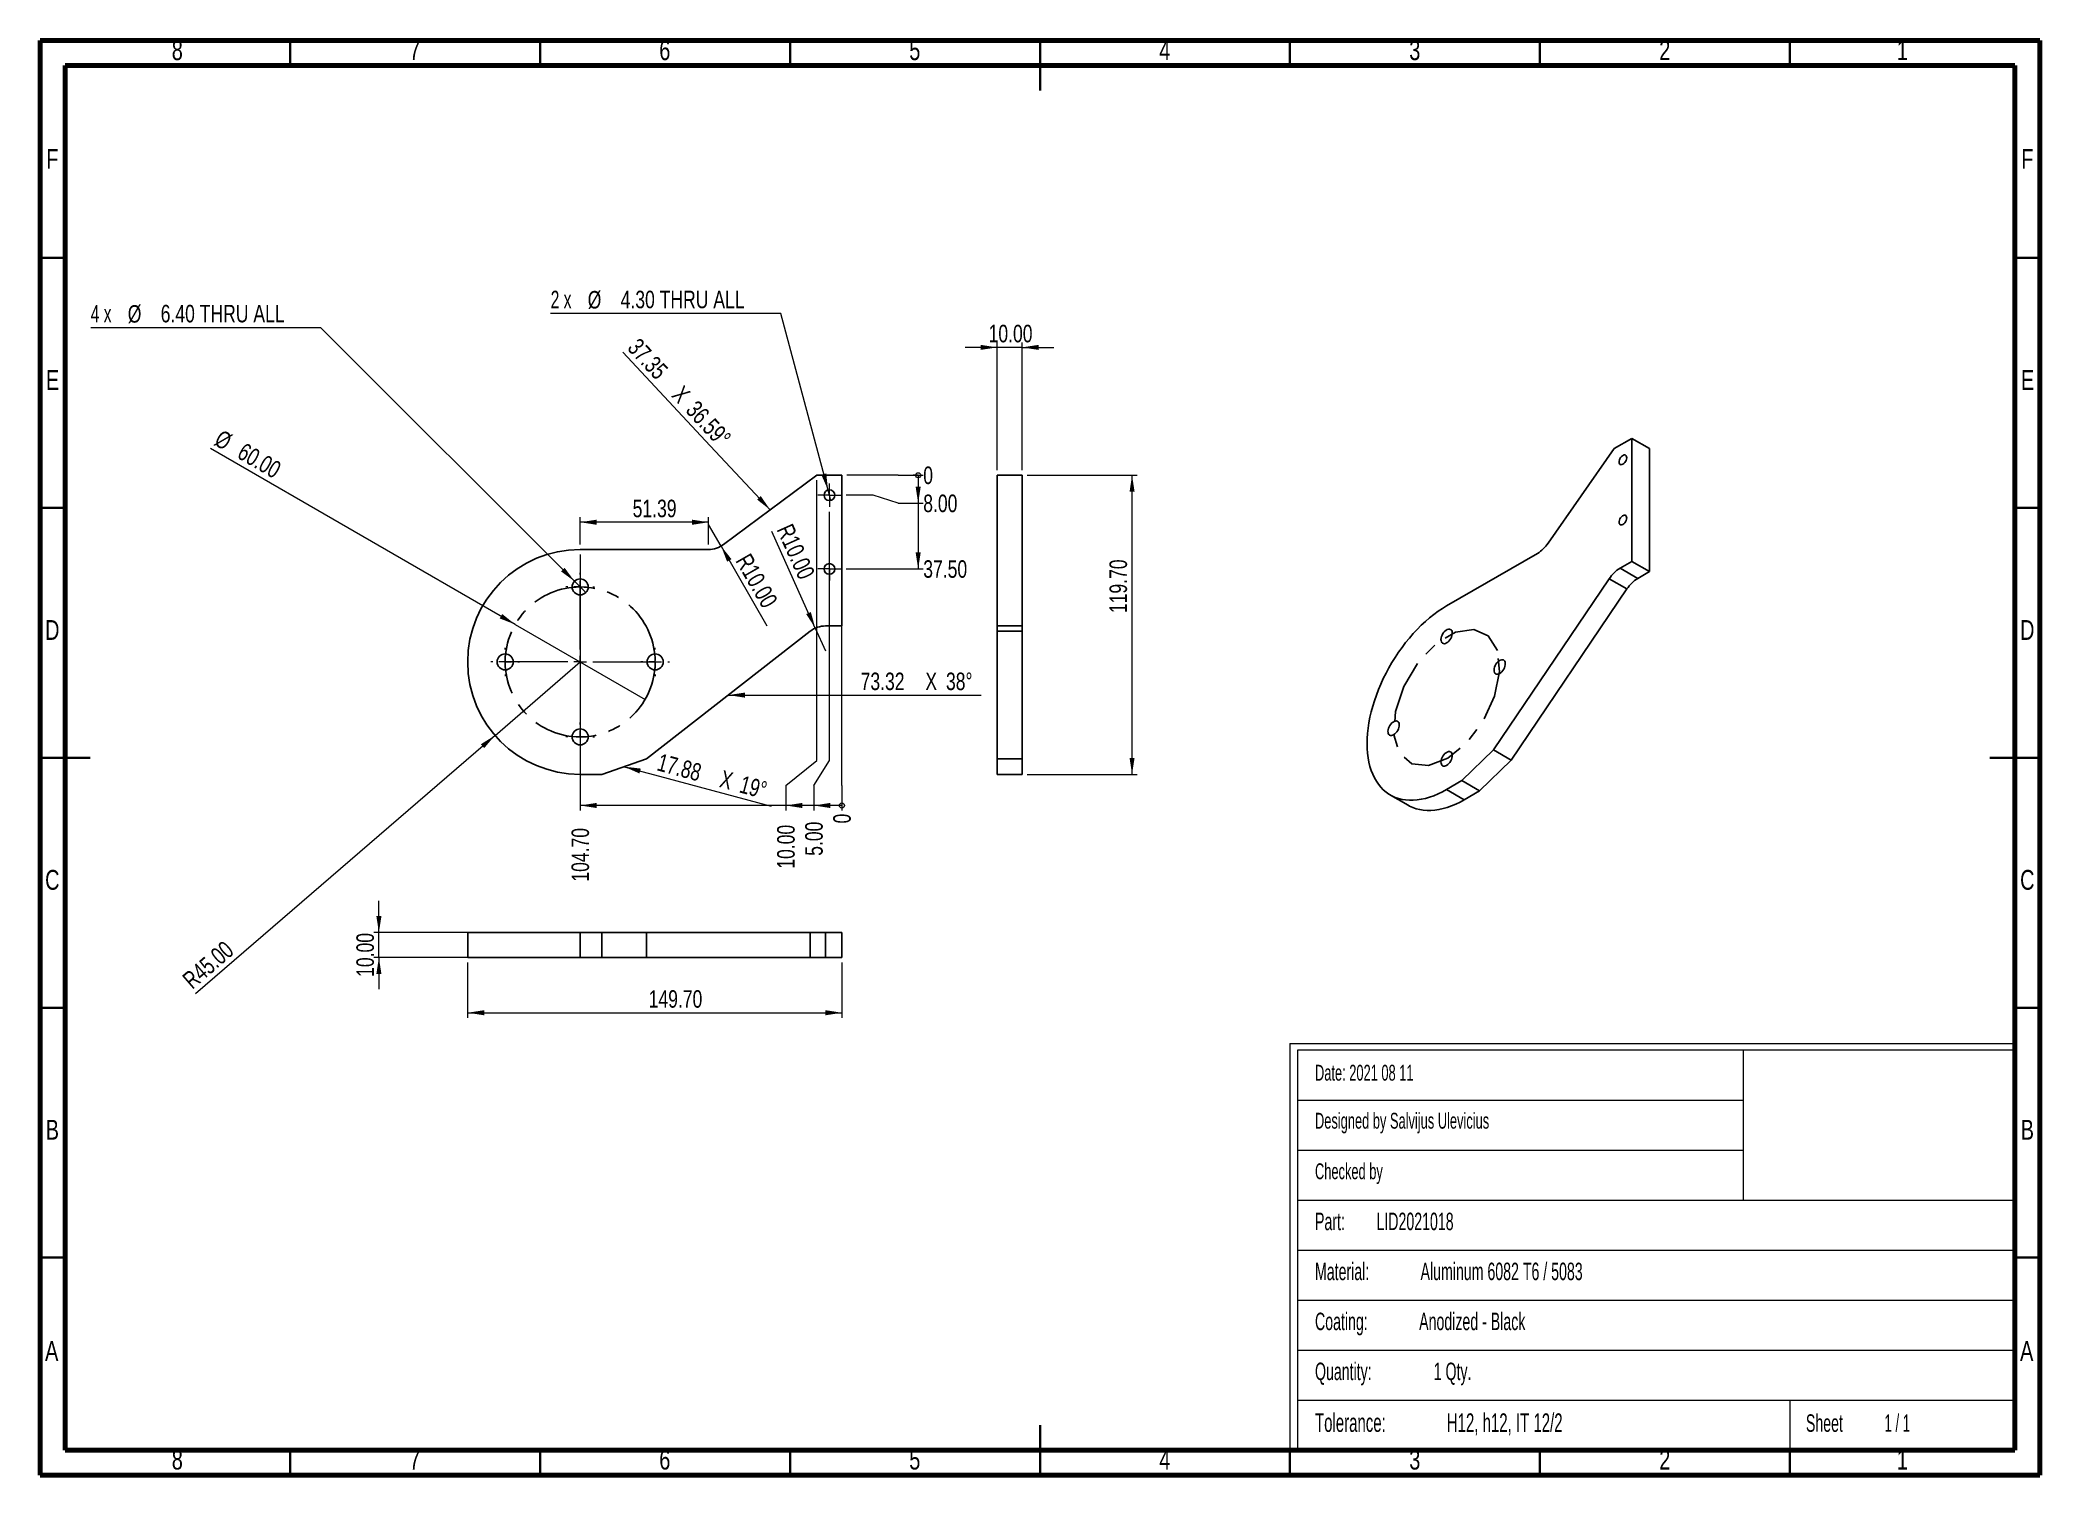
# Model space of a CAD drawing. Header units: millimetres. Extents: x 15 to 415, y 5 to 292.
import ezdxf

# ---------------------------------------------------------------- set-up
doc = ezdxf.new("R2010")
doc.units = ezdxf.units.MM
doc.linetypes.add('CENTERX2', pattern=[20.32, 12.7, -2.54, 2.54, -2.54])
doc.styles.add('SLDTEXTSTYLE0', font='TXT', dxfattribs={"width": 0.605})
doc.styles.add('SLDTEXTSTYLE1', font='TXT', dxfattribs={"width": 0.563})
doc.styles.add('SLDTEXTSTYLE2', font='TXT', dxfattribs={"width": 0.75})
doc.styles.add('SLDTEXTSTYLE3', font='TXT', dxfattribs={"width": 0.666667})
doc.dimstyles.new('SLDDIMSTYLE0', dxfattribs={"dimtxt": 3.5, "dimasz": 0.338667, "dimexe": 0, "dimexo": 0.0625, "dimgap": 0.875, "dimtad": 0, "dimtih": 1, "dimtoh": 1, "dimdec": 0, "dimlfac": 2, "dimrnd": 1e-09, "dimdsep": 46, "dimtxsty": 'SLDTEXTSTYLE2', "dimblk1": 'ORIGIN', "dimblk2": 'ORIGIN', "dimsah": 1, "dimcen": 0.09, "dimadec": 0, "dimazin": 2, "dimtfac": 1, "dimtdec": 0, "dimtofl": 0, "dimtmove": 0, "dimatfit": 3, "dimldrblk": 'ORIGIN', "dimfxl": 0, "dimfrac": 2, "dimtolj": 1, "dimtzin": 12, "dimarcsym": 0})
doc.dimstyles.new('SLDDIMSTYLE1', dxfattribs={"dimtxt": 3.5, "dimasz": 3.302, "dimexe": 0, "dimexo": 0.0625, "dimgap": 0.875, "dimtad": 0, "dimtih": 1, "dimtoh": 1, "dimlfac": 2, "dimrnd": 1e-09, "dimzin": 4, "dimdsep": 46, "dimtxsty": 'SLDTEXTSTYLE2', "dimsah": 1, "dimcen": 0.09, "dimadec": 0, "dimazin": 1, "dimtfac": 1, "dimtofl": 0, "dimtmove": 0, "dimatfit": 3, "dimfxl": 0, "dimfrac": 2, "dimtolj": 1, "dimtzin": 12, "dimarcsym": 0})
doc.dimstyles.new('SLDDIMSTYLE2', dxfattribs={"dimtxt": 3.5, "dimasz": 3.302, "dimexe": 0, "dimexo": 0.0625, "dimgap": 0.875, "dimtad": 0, "dimtih": 1, "dimtoh": 1, "dimlfac": 2, "dimrnd": 1e-09, "dimzin": 4, "dimdsep": 46, "dimtxsty": 'SLDTEXTSTYLE2', "dimblk1": 'NONE', "dimsah": 1, "dimcen": 0, "dimadec": 0, "dimazin": 1, "dimtfac": 1, "dimtmove": 0, "dimatfit": 3, "dimldrblk": 'NONE', "dimfxl": 0, "dimfrac": 2, "dimtolj": 1, "dimtzin": 12, "dimarcsym": 0})
doc.dimstyles.new('SLDDIMSTYLE3', dxfattribs={"dimtxt": 3.5, "dimasz": 3.302, "dimexe": 0, "dimexo": 0.0625, "dimgap": 0.875, "dimtad": 1, "dimlfac": 2, "dimrnd": 1e-09, "dimzin": 4, "dimdsep": 46, "dimtxsty": 'SLDTEXTSTYLE2', "dimblk1": 'NONE', "dimsah": 1, "dimcen": 0, "dimadec": 0, "dimazin": 1, "dimtfac": 1, "dimtmove": 0, "dimatfit": 3, "dimldrblk": 'NONE', "dimfxl": 0, "dimfrac": 2, "dimtolj": 1, "dimtzin": 12, "dimarcsym": 0})
doc.dimstyles.new('SLDDIMSTYLE4', dxfattribs={"dimtxt": 3.5, "dimasz": 3.302, "dimexe": 0, "dimexo": 0.0625, "dimgap": 0.875, "dimtad": 1, "dimlfac": 2, "dimrnd": 1e-09, "dimzin": 4, "dimdsep": 46, "dimtxsty": 'SLDTEXTSTYLE2', "dimsah": 1, "dimcen": 0, "dimadec": 0, "dimazin": 1, "dimtfac": 1, "dimtofl": 0, "dimtmove": 0, "dimatfit": 3, "dimfxl": 0, "dimfrac": 2, "dimtolj": 1, "dimtzin": 12, "dimarcsym": 0})
doc.dimstyles.new('SLDDIMSTYLE5', dxfattribs={"dimtxt": 3.5, "dimasz": 3.302, "dimexe": 0, "dimexo": 0.0625, "dimgap": 0.875, "dimtad": 1, "dimlfac": 2, "dimrnd": 1e-09, "dimzin": 12, "dimdsep": 46, "dimtxsty": 'SLDTEXTSTYLE2', "dimsah": 1, "dimcen": 0.09, "dimadec": 0, "dimazin": 3, "dimtfac": 1, "dimtmove": 0, "dimatfit": 0, "dimfxl": 0, "dimfrac": 2, "dimtolj": 1, "dimtzin": 12, "dimarcsym": 0})
doc.dimstyles.new('SLDDIMSTYLE6', dxfattribs={"dimtxt": 3.5, "dimasz": 3.302, "dimexe": 0, "dimexo": 0.0625, "dimgap": 0.875, "dimtad": 1, "dimlfac": 2, "dimrnd": 1e-09, "dimzin": 4, "dimdsep": 46, "dimtxsty": 'SLDTEXTSTYLE2', "dimsah": 1, "dimcen": 0.09, "dimadec": 0, "dimazin": 1, "dimtfac": 1, "dimtmove": 0, "dimatfit": 0, "dimfxl": 0, "dimfrac": 2, "dimtolj": 1, "dimtzin": 12, "dimarcsym": 0})
doc.dimstyles.new('SLDDIMSTYLE7', dxfattribs={"dimtxt": 3.5, "dimasz": 3.302, "dimexe": 0, "dimexo": 0.0625, "dimgap": 0.875, "dimtad": 1, "dimlfac": 2, "dimrnd": 1e-09, "dimzin": 4, "dimdsep": 46, "dimtxsty": 'SLDTEXTSTYLE2', "dimsah": 1, "dimcen": 0.09, "dimadec": 0, "dimazin": 1, "dimtfac": 1, "dimtofl": 0, "dimtmove": 0, "dimatfit": 3, "dimfxl": 0, "dimfrac": 2, "dimtolj": 1, "dimtzin": 12, "dimarcsym": 0})

# ---------------------------------------------------------------- blocks, each defined once
blk = doc.blocks.new('SW_NOTE_0')
at = {"color": 0, "linetype": 'Continuous', "lineweight": 0, "attachment_point": 1, "style": 'SLDTEXTSTYLE0'}
for s, insert, char_height in [('Tolerance:', (0, 4.77), 3.704), ('H12, h12, IT 12/2', (26.36, 4.77), 3.7042)]:
    blk.add_mtext(s, dxfattribs=dict(at, insert=insert, char_height=char_height))
blk = doc.blocks.new('SW_NOTE_0_1')
at = {"color": 0, "linetype": 'Continuous', "lineweight": 0, "char_height": 3.5, "attachment_point": 1}
for s, insert, style in [('Sheet', (0, 4.51), 'SLDTEXTSTYLE0'), ('1 / 1', (15.72, 4.51), 'SLDTEXTSTYLE1')]:
    blk.add_mtext(s, dxfattribs=dict(at, insert=insert, style=style))
blk = doc.blocks.new('SW_NOTE_0_2')
at = {"color": 0, "linetype": 'Continuous', "lineweight": 0, "char_height": 3.5, "attachment_point": 1, "style": 'SLDTEXTSTYLE0'}
for s, insert in [('Quantity:', (0, 4.51)), ('1 Qty.', (23.74, 4.51))]:
    blk.add_mtext(s, dxfattribs=dict(at, insert=insert))
blk = doc.blocks.new('SW_NOTE_0_3')
at = {"color": 0, "linetype": 'Continuous', "lineweight": 0, "char_height": 3.5, "attachment_point": 1, "style": 'SLDTEXTSTYLE0'}
for s, insert in [('Coating:', (0, 4.51)), ('Anodized - Black', (20.83, 4.51))]:
    blk.add_mtext(s, dxfattribs=dict(at, insert=insert))
blk = doc.blocks.new('SW_NOTE_0_4')
at = {"color": 0, "linetype": 'Continuous', "lineweight": 0, "char_height": 3.5, "attachment_point": 1, "style": 'SLDTEXTSTYLE0'}
for s, insert in [('Material:', (0, 4.51)), ('Aluminum 6082 T6 / 5083', (21.11, 4.51))]:
    blk.add_mtext(s, dxfattribs=dict(at, insert=insert))
blk = doc.blocks.new('SW_NOTE_0_5')
at = {"color": 0, "linetype": 'Continuous', "lineweight": 0, "char_height": 3.5, "attachment_point": 1, "style": 'SLDTEXTSTYLE0'}
for s, insert in [('Part:', (0, 4.51)), ('LID2021018', (12.29, 4.51))]:
    blk.add_mtext(s, dxfattribs=dict(at, insert=insert))
blk = doc.blocks.new('_Origin')
at = {"color": 0, "linetype": 'ByBlock', "lineweight": -2}
blk.add_line((0, 0), (-1, 0), dxfattribs=at)
blk.add_circle((0, 0), 0.5, dxfattribs=at)
blk = doc.blocks.new('_D')
at = {"color": 7, "linetype": 'Continuous', "lineweight": 0}
for p, q in [((175.38, 147.95), (175.38, 204.03)), ((175.38, 142.95), (175.38, 147.95)), ((175.38, 142.95), (175.38, 137.95))]:
    blk.add_line(p, q, dxfattribs=at)
at = {"color": 7, "linetype": 'Continuous', "lineweight": 18, "xscale": 1.016, "yscale": 1.016}
blk.add_blockref('_Origin', (175.38, 138.96), dxfattribs=at)
at = {"color": 7, "linetype": 'Continuous', "lineweight": 18, "insert": (173.65, 135.36), "char_height": 3.5, "attachment_point": 1, "rotation": 90, "style": 'SLDTEXTSTYLE2'}
blk.add_mtext('0', dxfattribs=at)
blk = doc.blocks.new('_D_1')
at = {"color": 7, "linetype": 'Continuous', "lineweight": 0}
for p, q in [((172.88, 147.95), (172.88, 197.71)), ((169.77, 142.95), (172.88, 147.95)), ((169.77, 142.95), (169.77, 137.95)), ((175.38, 138.96), (169.77, 138.96))]:
    blk.add_line(p, q, dxfattribs=at)
at = {"color": 7, "linetype": 'Continuous', "lineweight": 18}
blk.add_solid([(169.77, 138.96), (173.07, 138.45), (173.07, 139.47)], dxfattribs=at)
at = {"color": 7, "linetype": 'Continuous', "lineweight": 18, "insert": (168.04, 128.89), "char_height": 3.5, "attachment_point": 1, "rotation": 90, "style": 'SLDTEXTSTYLE2'}
blk.add_mtext('5.00', dxfattribs=at)
blk = doc.blocks.new('_D_2')
at = {"color": 7, "linetype": 'Continuous', "lineweight": 0}
for p, q in [((170.38, 147.95), (170.38, 204.03)), ((164.16, 142.95), (170.38, 147.95)), ((164.16, 142.95), (164.16, 137.95)), ((169.77, 138.96), (164.16, 138.96))]:
    blk.add_line(p, q, dxfattribs=at)
at = {"color": 7, "linetype": 'Continuous', "lineweight": 18}
blk.add_solid([(164.16, 138.96), (167.46, 138.45), (167.46, 139.47)], dxfattribs=at)
at = {"color": 7, "linetype": 'Continuous', "lineweight": 18, "insert": (162.43, 126.31), "char_height": 3.5, "attachment_point": 1, "rotation": 90, "style": 'SLDTEXTSTYLE2'}
blk.add_mtext('10.00', dxfattribs=at)
blk = doc.blocks.new('_D_3')
at = {"color": 7, "linetype": 'Continuous', "lineweight": 0}
for p, q in [((123.03, 189.18), (123.03, 137.95)), ((164.16, 138.96), (123.03, 138.96))]:
    blk.add_line(p, q, dxfattribs=at)
at = {"color": 7, "linetype": 'Continuous', "lineweight": 18}
blk.add_solid([(123.03, 138.96), (126.34, 138.45), (126.34, 139.47)], dxfattribs=at)
at = {"color": 7, "linetype": 'Continuous', "lineweight": 18, "insert": (121.3, 123.72), "char_height": 3.5, "attachment_point": 1, "rotation": 90, "style": 'SLDTEXTSTYLE2'}
blk.add_mtext('104.70', dxfattribs=at)
blk = doc.blocks.new('_D_4')
at = {"color": 7, "linetype": 'Continuous', "lineweight": 0}
for p, q in [((181.65, 205.03), (176.38, 205.03)), ((186.65, 205.03), (181.65, 205.03)), ((186.65, 205.03), (191.65, 205.03))]:
    blk.add_line(p, q, dxfattribs=at)
at = {"color": 7, "linetype": 'Continuous', "lineweight": 18, "xscale": 1.016, "yscale": 1.016}
blk.add_blockref('_Origin', (190.63, 205.03), dxfattribs=at)
at = {"color": 7, "linetype": 'Continuous', "lineweight": 18, "insert": (191.65, 206.77), "char_height": 3.5, "attachment_point": 1, "style": 'SLDTEXTSTYLE2'}
blk.add_mtext('0', dxfattribs=at)
blk = doc.blocks.new('_D_5')
at = {"color": 7, "linetype": 'Continuous', "lineweight": 0}
for p, q in [((190.63, 205.03), (190.63, 199.42)), ((181.65, 201.03), (176.21, 201.03)), ((186.65, 199.42), (181.65, 201.03)), ((186.65, 199.42), (191.65, 199.42))]:
    blk.add_line(p, q, dxfattribs=at)
at = {"color": 7, "linetype": 'Continuous', "lineweight": 18}
blk.add_solid([(190.63, 199.42), (191.14, 202.72), (190.13, 202.72)], dxfattribs=at)
at = {"color": 7, "linetype": 'Continuous', "lineweight": 18, "insert": (191.65, 201.16), "char_height": 3.5, "attachment_point": 1, "style": 'SLDTEXTSTYLE2'}
blk.add_mtext('8.00', dxfattribs=at)
blk = doc.blocks.new('_D_6')
at = {"color": 7, "linetype": 'Continuous', "lineweight": 0}
for p, q in [((190.63, 199.42), (190.63, 186.28)), ((176.21, 186.28), (191.65, 186.28))]:
    blk.add_line(p, q, dxfattribs=at)
at = {"color": 7, "linetype": 'Continuous', "lineweight": 18}
blk.add_solid([(190.63, 186.28), (191.14, 189.59), (190.13, 189.59)], dxfattribs=at)
at = {"color": 7, "linetype": 'Continuous', "lineweight": 18, "insert": (191.65, 188.02), "char_height": 3.5, "attachment_point": 1, "style": 'SLDTEXTSTYLE2'}
blk.add_mtext('37.50', dxfattribs=at)
blk = doc.blocks.new('_D_7')
at = {"color": 7, "linetype": 'Continuous', "lineweight": 0}
for p, q in [((71.17, 234.55), (25.14, 234.55)), ((121.9, 183.81), (71.17, 234.55)), ((124.16, 181.55), (121.9, 183.81))]:
    blk.add_line(p, q, dxfattribs=at)
at = {"color": 7, "linetype": 'Continuous', "lineweight": 18}
blk.add_solid([(121.9, 183.81), (119.93, 186.51), (119.21, 185.79)], dxfattribs=at)
at = {"color": 7, "linetype": 'Continuous', "lineweight": 18, "char_height": 3.5, "attachment_point": 1}
for s, insert, style in [('4 x', (25.14, 239.12), 'SLDTEXTSTYLE3'), ('%%c', (32.55, 239.07), 'SLDTEXTSTYLE2'), ('6.40 THRU ALL', (39.14, 239.12), 'SLDTEXTSTYLE2')]:
    blk.add_mtext(s, dxfattribs=dict(at, insert=insert, style=style))
blk = doc.blocks.new('_None')
blk = doc.blocks.new('_D_8')
at = {"color": 7, "linetype": 'Continuous', "lineweight": 0}
for p, q in [((163.16, 237.39), (117.13, 237.39)), ((172.61, 202.07), (163.16, 237.39)), ((173.16, 199.99), (172.61, 202.07))]:
    blk.add_line(p, q, dxfattribs=at)
at = {"color": 7, "linetype": 'Continuous', "lineweight": 18}
blk.add_solid([(172.61, 202.07), (172.24, 205.39), (171.26, 205.13)], dxfattribs=at)
at = {"color": 7, "linetype": 'Continuous', "lineweight": 18, "char_height": 3.5, "attachment_point": 1}
for s, insert, style in [('2 x', (117.13, 241.95), 'SLDTEXTSTYLE3'), ('%%c', (124.54, 241.9), 'SLDTEXTSTYLE2'), ('4.30 THRU ALL', (131.13, 241.95), 'SLDTEXTSTYLE2')]:
    blk.add_mtext(s, dxfattribs=dict(at, insert=insert, style=style))
blk = doc.blocks.new('_D_9')
at = {"color": 7, "linetype": 'Continuous', "lineweight": 0}
for q in [(49.09, 210.37), (136.02, 160.18)]:
    blk.add_line((110.04, 175.18), q, dxfattribs=at)
at = {"color": 7, "linetype": 'Continuous', "lineweight": 18}
blk.add_solid([(110.04, 175.18), (107.44, 177.27), (106.93, 176.39)], dxfattribs=at)
at = {"color": 7, "linetype": 'Continuous', "lineweight": 18, "char_height": 3.5, "attachment_point": 1, "rotation": 330, "style": 'SLDTEXTSTYLE2'}
for s, insert in [('%%c', (51.35, 214.28)), ('60.00', (55.95, 211.68))]:
    blk.add_mtext(s, dxfattribs=dict(at, insert=insert))
blk = doc.blocks.new('_D_10')
at = {"color": 7, "linetype": 'Continuous', "lineweight": 0}
for q in [(123.03, 167.68), (46.13, 101.28)]:
    blk.add_line((106, 152.98), q, dxfattribs=at)
at = {"color": 7, "linetype": 'Continuous', "lineweight": 18}
blk.add_solid([(106, 152.98), (103.17, 151.21), (103.84, 150.44)], dxfattribs=at)
at = {"color": 7, "linetype": 'Continuous', "lineweight": 18, "insert": (43.18, 104.7), "char_height": 3.5, "attachment_point": 1, "rotation": 40.8082, "style": 'SLDTEXTSTYLE2'}
blk.add_mtext('R45.00', dxfattribs=at)
blk = doc.blocks.new('SW_CHAMFER_DIMENSION_0')
at = {"color": 0, "linetype": 'Continuous', "lineweight": 0}
for p, q in [((16.54, -17.7), (0, 0)), ((29.49, -31.54), (16.54, -17.7))]:
    blk.add_line(p, q, dxfattribs=at)
at = {"color": 0, "linetype": 'Continuous', "lineweight": 18}
blk.add_solid([(29.49, -31.54), (27.61, -28.78), (26.87, -29.48)], dxfattribs=at)
at = {"color": 0, "linetype": 'Continuous', "lineweight": 18, "char_height": 3.5, "attachment_point": 1, "rotation": 313.0631, "style": 'SLDTEXTSTYLE2'}
for s, insert in [('37.35', (3.3, 3.08)), ('X', (12.14, -6.38)), ('36.59°', (14.95, -9.39))]:
    blk.add_mtext(s, dxfattribs=dict(at, insert=insert))
blk = doc.blocks.new('_D_11')
at = {"color": 7, "linetype": 'Continuous', "lineweight": 0}
for p, q in [((123.03, 191.18), (123.03, 196.63)), ((148.73, 191.18), (148.73, 196.63)), ((148.73, 195.63), (123.03, 195.63))]:
    blk.add_line(p, q, dxfattribs=at)
at = {"color": 7, "linetype": 'Continuous', "lineweight": 18}
for points in [[(123.03, 195.63), (126.34, 195.12), (126.34, 196.14)], [(148.73, 195.63), (145.43, 196.14), (145.43, 195.12)]]:
    blk.add_solid(points, dxfattribs=at)
at = {"color": 7, "linetype": 'Continuous', "lineweight": 18, "insert": (133.53, 200.14), "char_height": 3.5, "attachment_point": 1, "style": 'SLDTEXTSTYLE2'}
blk.add_mtext('51.39', dxfattribs=at)
blk = doc.blocks.new('_D_12')
at = {"color": 7, "linetype": 'Continuous', "lineweight": 0}
for q in [(161.36, 193.8), (172.1, 169.88)]:
    blk.add_line((170.06, 174.44), q, dxfattribs=at)
at = {"color": 7, "linetype": 'Continuous', "lineweight": 18}
blk.add_solid([(170.06, 174.44), (169.17, 177.66), (168.24, 177.25)], dxfattribs=at)
at = {"color": 7, "linetype": 'Continuous', "lineweight": 18, "insert": (165.45, 195.63), "char_height": 3.5, "attachment_point": 1, "rotation": 294.1964, "style": 'SLDTEXTSTYLE2'}
blk.add_mtext('R10.00', dxfattribs=at)
blk = doc.blocks.new('SW_CHAMFER_DIMENSION_1')
at = {"color": 0, "linetype": 'Continuous', "lineweight": 0}
for p, q in [((-26.45, 0.01), (0, 0)), ((0, 0), (24.11, 0))]:
    blk.add_line(p, q, dxfattribs=at)
at = {"color": 0, "linetype": 'Continuous', "lineweight": 18}
blk.add_solid([(-26.45, 0.01), (-23.15, -0.5), (-23.15, 0.51)], dxfattribs=at)
at = {"color": 0, "linetype": 'Continuous', "lineweight": 18, "char_height": 3.5, "attachment_point": 1, "style": 'SLDTEXTSTYLE2'}
for s, insert in [('73.32', (0, 4.51)), ('X', (12.95, 4.51)), ('38°', (17.07, 4.51))]:
    blk.add_mtext(s, dxfattribs=dict(at, insert=insert))
blk = doc.blocks.new('SW_CHAMFER_DIMENSION_2')
at = {"color": 0, "linetype": 'Continuous', "lineweight": 0}
for p, q in [((-6.08, 1.66), (0, 0)), ((0, 0), (23.28, -6.24))]:
    blk.add_line(p, q, dxfattribs=at)
at = {"color": 0, "linetype": 'Continuous', "lineweight": 18}
blk.add_solid([(-6.08, 1.66), (-3.03, 0.3), (-2.76, 1.28)], dxfattribs=at)
at = {"color": 0, "linetype": 'Continuous', "lineweight": 18, "char_height": 3.5, "attachment_point": 1, "rotation": 345, "style": 'SLDTEXTSTYLE2'}
for s, insert in [('17.88', (1.17, 4.36)), ('X', (13.68, 1.01)), ('19°', (17.65, -0.06))]:
    blk.add_mtext(s, dxfattribs=dict(at, insert=insert))
blk = doc.blocks.new('_D_13')
at = {"color": 7, "linetype": 'Continuous', "lineweight": 0}
for q in [(148.73, 195.18), (160.36, 174.91)]:
    blk.add_line((151.22, 190.85), q, dxfattribs=at)
at = {"color": 7, "linetype": 'Continuous', "lineweight": 18}
blk.add_solid([(151.22, 190.85), (152.42, 187.73), (153.3, 188.24)], dxfattribs=at)
at = {"color": 7, "linetype": 'Continuous', "lineweight": 18, "insert": (157.04, 189.69), "char_height": 3.5, "attachment_point": 1, "rotation": 299.8534, "style": 'SLDTEXTSTYLE2'}
blk.add_mtext('R10.00', dxfattribs=at)
blk = doc.blocks.new('SW_CENTERMARKSYMBOL_0')
at = {"color": 0, "linetype": 'Continuous', "lineweight": 18}
for p, q in [((-2.5, 0), (-2.85, 0)), ((0, 0), (-1.25, 0)), ((0, 2.5), (0, 2.85)), ((0, 0), (0, 1.25)), ((0, 0), (0, -1.25)), ((0, 0), (1.25, 0)), ((2.5, 0), (2.85, 0)), ((0, -2.5), (0, -2.85))]:
    blk.add_line(p, q, dxfattribs=at)
blk = doc.blocks.new('SW_CENTERMARKSYMBOL_1')
at = {"color": 0, "linetype": 'Continuous', "lineweight": 18}
for p, q in [((-2.5, 0), (-2.85, 0)), ((0, 0), (-1.25, 0)), ((0, 2.5), (0, 2.85)), ((0, 0), (0, 1.25)), ((0, 0), (0, -1.25)), ((0, 0), (1.25, 0)), ((2.5, 0), (2.85, 0)), ((0, -2.5), (0, -2.85))]:
    blk.add_line(p, q, dxfattribs=at)
blk = doc.blocks.new('SW_CENTERMARKSYMBOL_2')
at = {"color": 0, "linetype": 'Continuous', "lineweight": 18}
for p, q in [((-2.5, 0), (-2.85, 0)), ((0, 0), (-1.25, 0)), ((0, 2.5), (0, 2.85)), ((0, 0), (0, 1.25)), ((0, 0), (0, -1.25)), ((0, 0), (1.25, 0)), ((2.5, 0), (2.85, 0)), ((0, -2.5), (0, -2.85))]:
    blk.add_line(p, q, dxfattribs=at)
blk = doc.blocks.new('SW_CENTERMARKSYMBOL_3')
at = {"color": 0, "linetype": 'Continuous', "lineweight": 18}
for p, q in [((-2.5, 0), (-2.85, 0)), ((0, 0), (-1.25, 0)), ((0, 2.5), (0, 2.85)), ((0, 0), (0, 1.25)), ((0, 0), (0, -1.25)), ((0, 0), (1.25, 0)), ((2.5, 0), (2.85, 0)), ((0, -2.5), (0, -2.85))]:
    blk.add_line(p, q, dxfattribs=at)
blk = doc.blocks.new('SW_CENTERMARKSYMBOL_4')
at = {"color": 0, "linetype": 'Continuous', "lineweight": 18}
for p, q in [((-1.25, 0), (-2.325, 0)), ((0, 0), (-1.25, 0)), ((0, 1.25), (0, 2.325)), ((0, 0), (0, 1.25)), ((0, 0), (0, -1.25)), ((0, 0), (1.25, 0)), ((1.25, 0), (2.325, 0)), ((0, -1.25), (0, -2.325))]:
    blk.add_line(p, q, dxfattribs=at)
blk = doc.blocks.new('SW_CENTERMARKSYMBOL_5')
at = {"color": 0, "linetype": 'Continuous', "lineweight": 18}
for p, q in [((-1.25, 0), (-2.325, 0)), ((0, 0), (-1.25, 0)), ((0, 1.25), (0, 2.325)), ((0, 0), (0, 1.25)), ((0, 0), (0, -1.25)), ((0, 0), (1.25, 0)), ((1.25, 0), (2.325, 0)), ((0, -1.25), (0, -2.325))]:
    blk.add_line(p, q, dxfattribs=at)
blk = doc.blocks.new('SW_CENTERMARKSYMBOL_6')
at = {"color": 0, "linetype": 'Continuous', "lineweight": 18}
for p, q in [((0, 2.5), (0, 16.25)), ((-2.5, 0), (-16.25, 0)), ((0, 0), (-1.25, 0)), ((0, 0), (0, 1.25)), ((0, 0), (0, -1.25)), ((0, 0), (1.25, 0)), ((2.5, 0), (16.25, 0)), ((0, -2.5), (0, -16.25))]:
    blk.add_line(p, q, dxfattribs=at)
blk = doc.blocks.new('_D_14')
at = {"color": 7, "linetype": 'Continuous', "lineweight": 0}
for p, q in [((82.78, 113.53), (82.78, 119.88)), ((168.03, 113.53), (81.78, 113.53)), ((82.78, 108.53), (82.78, 113.53)), ((168.03, 108.53), (81.78, 108.53)), ((82.78, 108.53), (82.78, 102.18))]:
    blk.add_line(p, q, dxfattribs=at)
at = {"color": 7, "linetype": 'Continuous', "lineweight": 18}
for points in [[(82.78, 113.53), (83.29, 116.83), (82.27, 116.83)], [(82.78, 108.53), (82.27, 105.23), (83.29, 105.23)]]:
    blk.add_solid(points, dxfattribs=at)
at = {"color": 7, "linetype": 'Continuous', "lineweight": 18, "insert": (78.27, 104.67), "char_height": 3.5, "attachment_point": 1, "rotation": 90, "style": 'SLDTEXTSTYLE2'}
blk.add_mtext('10.00', dxfattribs=at)
blk = doc.blocks.new('_D_15')
at = {"color": 7, "linetype": 'Continuous', "lineweight": 0}
for p, q in [((100.53, 107.53), (100.53, 96.49)), ((175.38, 107.53), (175.38, 96.49)), ((100.53, 97.49), (175.38, 97.49))]:
    blk.add_line(p, q, dxfattribs=at)
at = {"color": 7, "linetype": 'Continuous', "lineweight": 18}
for points in [[(100.53, 97.49), (103.84, 96.98), (103.84, 98)], [(175.38, 97.49), (172.08, 98), (172.08, 96.98)]]:
    blk.add_solid(points, dxfattribs=at)
at = {"color": 7, "linetype": 'Continuous', "lineweight": 18, "insert": (136.73, 102), "char_height": 3.5, "attachment_point": 1, "style": 'SLDTEXTSTYLE2'}
blk.add_mtext('149.70', dxfattribs=at)
blk = doc.blocks.new('_D_16')
at = {"color": 7, "linetype": 'Continuous', "lineweight": 0}
for p, q in [((206.41, 230.61), (200.06, 230.61)), ((206.41, 206.03), (206.41, 231.61)), ((211.41, 230.61), (206.41, 230.61)), ((211.41, 206.03), (211.41, 231.61)), ((211.41, 230.61), (217.76, 230.61))]:
    blk.add_line(p, q, dxfattribs=at)
at = {"color": 7, "linetype": 'Continuous', "lineweight": 18}
for points in [[(206.41, 230.61), (203.11, 231.12), (203.11, 230.11)], [(211.41, 230.61), (214.72, 230.11), (214.72, 231.12)]]:
    blk.add_solid(points, dxfattribs=at)
at = {"color": 7, "linetype": 'Continuous', "lineweight": 18, "insert": (204.72, 235.13), "char_height": 3.5, "attachment_point": 1, "style": 'SLDTEXTSTYLE2'}
blk.add_mtext('10.00', dxfattribs=at)
blk = doc.blocks.new('_D_17')
at = {"color": 7, "linetype": 'Continuous', "lineweight": 0}
for p, q in [((212.41, 205.03), (234.41, 205.03)), ((233.41, 145.18), (233.41, 205.03)), ((212.41, 145.18), (234.41, 145.18))]:
    blk.add_line(p, q, dxfattribs=at)
at = {"color": 7, "linetype": 'Continuous', "lineweight": 18}
for points in [[(233.41, 205.03), (232.91, 201.73), (233.92, 201.73)], [(233.41, 145.18), (233.92, 148.49), (232.91, 148.49)]]:
    blk.add_solid(points, dxfattribs=at)
at = {"color": 7, "linetype": 'Continuous', "lineweight": 18, "insert": (228.9, 177.45), "char_height": 3.5, "attachment_point": 1, "rotation": 90, "style": 'SLDTEXTSTYLE2'}
blk.add_mtext('119.70', dxfattribs=at)

msp = doc.modelspace()

# ---------------------------------------------------------------- linework, layer by layer
at = {"color": 7, "linetype": 'Continuous', "lineweight": 70}
for p, q in [((15, 5), (15, 292)), ((15, 292), (415, 292)), ((415, 292), (415, 5)), ((20, 10), (20, 287)), ((20, 287), (410, 287)), ((410, 287), (410, 10)), ((410, 10), (20, 10)), ((415, 5), (15, 5))]:
    msp.add_line(p, q, dxfattribs=at)
at = {"color": 7, "linetype": 'Continuous', "lineweight": 35}
for p, q in [((65, 287), (65, 292)), ((115, 287), (115, 292)), ((165, 287), (165, 292)), ((215, 292.001), (215, 281.999)), ((215, 287), (215, 292)), ((265, 287), (265, 292)), ((315, 287), (315, 292)), ((365, 287), (365, 292)), ((20, 248.5), (15, 248.5)), ((410, 248.5), (415, 248.5)), ((20, 198.5), (15, 198.5)), ((410, 198.5), (415, 198.5)), ((14.999, 148.5), (25.001, 148.5)), ((20, 148.5), (15, 148.5)), ((415.001, 148.5), (404.999, 148.5)), ((410, 148.5), (415, 148.5)), ((20, 98.5), (15, 98.5)), ((410, 98.5), (415, 98.5)), ((20, 48.5), (15, 48.5)), ((410, 48.5), (415, 48.5)), ((215, 4.999), (215, 15.001)), ((65, 10), (65, 5)), ((115, 10), (115, 5)), ((165, 10), (165, 5)), ((215, 10), (215, 5)), ((265, 10), (265, 5)), ((315, 10), (315, 5)), ((365, 10), (365, 5))]:
    msp.add_line(p, q, dxfattribs=at)
at = {"color": 7, "linetype": 'Continuous', "lineweight": 25}
for p, q in [((329.8105, 210.3608), (333.346, 212.4018)), ((333.346, 187.7831), (333.346, 212.4018)), ((336.8816, 210.3608), (333.346, 212.4018)), ((329.8105, 210.3608), (316.607, 191.4177)), ((336.8816, 185.7421), (336.8816, 210.3608)), ((170.3831, 205.0334), (151.7105, 191.169)), ((170.3831, 205.0334), (175.3831, 205.0334)), ((175.3831, 174.8834), (175.3831, 205.0334)), ((211.4139, 205.0334), (206.4139, 205.0334)), ((206.4139, 174.8834), (206.4139, 205.0334)), ((211.4139, 174.8834), (211.4139, 205.0334)), ((148.7298, 190.1834), (123.0331, 190.1834)), ((314.4993, 189.3962), (296.329, 178.9067)), ((328.8512, 184.3228), (305.7164, 150.0951)), ((332.3867, 182.2818), (328.8512, 184.3228)), ((333.346, 187.7831), (331.0279, 186.4448)), ((331.0279, 186.4448), (334.5634, 184.4038)), ((336.8816, 185.7421), (333.346, 187.7831)), ((336.8816, 185.7421), (334.5634, 184.4038)), ((332.3867, 182.2818), (309.2519, 148.0541)), ((169.0264, 173.8235), (136.3089, 148.2617)), ((175.3831, 174.8834), (172.1047, 174.8834)), ((211.4139, 174.8834), (206.4139, 174.8834)), ((206.4139, 173.8235), (206.4139, 174.8834)), ((211.4139, 173.8235), (206.4139, 173.8235)), ((206.4139, 173.8235), (206.4139, 148.2617)), ((211.4139, 174.8834), (211.4139, 173.8235)), ((211.4139, 173.8235), (211.4139, 148.2617)), ((127.3688, 145.1834), (136.3089, 148.2617)), ((206.4139, 148.2617), (211.4139, 148.2617)), ((206.4139, 145.1834), (206.4139, 148.2617)), ((211.4139, 148.2617), (211.4139, 145.1834)), ((299.3948, 143.9322), (305.7164, 150.0951)), ((309.2519, 148.0541), (302.9304, 141.8912)), ((305.7164, 150.0951), (309.2519, 148.0541)), ((123.0331, 145.1834), (127.3688, 145.1834)), ((211.4139, 145.1834), (206.4139, 145.1834)), ((285.0799, 141.0484), (288.6154, 139.0074)), ((296.329, 142.1623), (299.3948, 143.9322)), ((296.329, 142.1623), (299.8645, 140.1213)), ((302.9304, 141.8912), (299.3948, 143.9322)), ((299.8645, 140.1213), (302.9304, 141.8912)), ((100.5331, 113.531), (100.5331, 108.531)), ((100.5331, 113.531), (123.0331, 113.531)), ((123.0331, 113.531), (123.0331, 108.531)), ((123.0331, 113.531), (127.3688, 113.531)), ((127.3688, 108.531), (127.3688, 113.531)), ((127.3688, 113.531), (136.3089, 113.531)), ((136.3089, 113.531), (136.3089, 108.531)), ((169.0264, 113.531), (136.3089, 113.531)), ((169.0264, 108.531), (169.0264, 113.531)), ((169.0264, 113.531), (172.1047, 113.531)), ((172.1047, 113.531), (172.1047, 108.531)), ((175.3831, 113.531), (172.1047, 113.531)), ((175.3831, 108.531), (175.3831, 113.531)), ((100.5331, 108.531), (123.0331, 108.531)), ((123.0331, 108.531), (127.3688, 108.531)), ((136.3089, 108.531), (127.3688, 108.531)), ((169.0264, 108.531), (136.3089, 108.531)), ((172.1047, 108.531), (169.0264, 108.531)), ((175.3831, 108.531), (172.1047, 108.531))]:
    msp.add_line(p, q, dxfattribs=at)
at = {"color": 7, "linetype": 'Continuous', "lineweight": 18}
for p, q in [((265, 91.3102), (265, 9.8102)), ((265, 91.3102), (410, 91.3102)), ((410, 90), (266.5, 90)), ((266.5, 90), (266.5, 10)), ((355.6019, 90), (355.6019, 60)), ((266.5, 80), (355.6019, 80)), ((266.5, 70), (355.6019, 70)), ((266.5, 60), (410, 60)), ((266.5, 60), (410, 60)), ((266.5, 50), (410, 50)), ((266.5, 40), (410, 40)), ((266.5, 30), (410, 30)), ((266.5, 20), (410, 20)), ((365, 20), (365, 10))]:
    msp.add_line(p, q, dxfattribs=at)
at = {"color": 7, "linetype": 'Continuous', "lineweight": 25, "flags": 128}
for points in [[(331.5783, 207.2373), (331.7673, 207.374), (331.9445, 207.5573), (332.0986, 207.7756), (332.2201, 208.0153), (332.3012, 208.2612), (332.3369, 208.4979), (332.3249, 208.7106), (332.2661, 208.8859), (332.164, 209.0127), (332.0251, 209.0832), (331.8581, 209.0928), (331.6735, 209.041), (331.483, 208.931), (331.2984, 208.7697), (331.1315, 208.5673), (330.9926, 208.3365), (330.8905, 208.0918), (330.8316, 207.8485), (330.8196, 207.622), (330.8553, 207.4265), (330.9365, 207.2743), (331.0579, 207.1748), (331.2121, 207.1345), (331.3892, 207.1558), (331.5783, 207.2373)], [(331.5783, 195.1934), (331.7673, 195.3301), (331.9445, 195.5133), (332.0986, 195.7317), (332.2201, 195.9713), (332.3012, 196.2172), (332.3369, 196.454), (332.3249, 196.6667), (332.2661, 196.8419), (332.164, 196.9688), (332.0251, 197.0392), (331.8581, 197.0488), (331.6735, 196.997), (331.483, 196.887), (331.2984, 196.7257), (331.1315, 196.5233), (330.9926, 196.2925), (330.8905, 196.0478), (330.8316, 195.8046), (330.8196, 195.5781), (330.8553, 195.3825), (330.9365, 195.2303), (331.0579, 195.1309), (331.2121, 195.0905), (331.3892, 195.1118), (331.5783, 195.1934)], [(296.329, 178.9067), (295.4677, 178.3825), (294.6088, 177.8059), (293.7551, 177.1787), (292.9088, 176.5027), (292.0727, 175.7799), (291.2489, 175.0123), (290.4401, 174.2023), (289.6486, 173.3521), (288.8767, 172.4644), (288.1266, 171.5417), (287.4006, 170.5867), (286.7007, 169.6022), (286.0291, 168.5911), (285.3878, 167.5564), (284.7785, 166.5011), (284.2031, 165.4282), (283.6632, 164.3411), (283.1605, 163.2427), (282.6965, 162.1365), (282.2724, 161.0255), (281.8896, 159.9131), (281.5491, 158.8025), (281.2519, 157.697), (280.999, 156.5998), (280.7911, 155.5141), (280.6287, 154.4432), (280.5124, 153.3901), (280.4424, 152.358), (280.4191, 151.3499), (280.4424, 150.3687), (280.5124, 149.4174), (280.6287, 148.4986), (280.7911, 147.6152), (280.999, 146.7696), (281.2519, 145.9644), (281.5491, 145.202), (281.8896, 144.4845), (282.2724, 143.8141), (282.6965, 143.1928), (283.1605, 142.6223), (283.6632, 142.1044), (284.2031, 141.6405), (284.7785, 141.232), (285.3878, 140.8802), (286.0291, 140.586), (286.7007, 140.3503), (287.4006, 140.1738), (288.1266, 140.057), (288.8767, 140.0003), (289.6486, 140.0039), (290.4401, 140.0676), (291.2489, 140.1914), (292.0727, 140.3749), (292.9088, 140.6174), (293.7551, 140.9185), (294.6088, 141.277), (295.4677, 141.692), (296.329, 142.1623)], [(296.329, 171.4761), (296.5567, 171.6344), (296.7752, 171.8396), (296.9753, 172.0834), (297.149, 172.3559), (297.2891, 172.6458), (297.3899, 172.9413), (297.4473, 173.2304), (297.4589, 173.5011), (297.4243, 173.7424), (297.3448, 173.9444), (297.2237, 174.0988), (297.0659, 174.1993), (296.8781, 174.2419), (296.6677, 174.2247), (296.4435, 174.1485), (296.2145, 174.0163), (295.9903, 173.8336), (295.7799, 173.608), (295.5921, 173.3485), (295.4343, 173.0658), (295.3133, 172.7716), (295.2337, 172.4778), (295.1991, 172.1965), (295.2107, 171.9392), (295.2681, 171.7164), (295.3689, 171.5373), (295.509, 171.4091), (295.6827, 171.3372), (295.8828, 171.3245), (296.1013, 171.3714), (296.329, 171.4761)], [(306.9356, 165.3511), (307.1633, 165.5093), (307.3818, 165.7145), (307.5819, 165.9584), (307.7556, 166.2308), (307.8957, 166.5208), (307.9965, 166.8163), (308.0539, 167.1053), (308.0655, 167.376), (308.0309, 167.6173), (307.9514, 167.8193), (307.8303, 167.9737), (307.6725, 168.0743), (307.4847, 168.1168), (307.2743, 168.0996), (307.0501, 168.0234), (306.8211, 167.8912), (306.5969, 167.7086), (306.3865, 167.4829), (306.1987, 167.2234), (306.0409, 166.9408), (305.9199, 166.6465), (305.8403, 166.3528), (305.8057, 166.0714), (305.8173, 165.8141), (305.8747, 165.5914), (305.9755, 165.4122), (306.1156, 165.2841), (306.2893, 165.2122), (306.4894, 165.1994), (306.7079, 165.2464), (306.9356, 165.3511)], [(285.7224, 153.105), (285.9501, 153.2632), (286.1686, 153.4684), (286.3687, 153.7123), (286.5424, 153.9847), (286.6825, 154.2746), (286.7833, 154.5702), (286.8407, 154.8592), (286.8523, 155.1299), (286.8177, 155.3712), (286.7381, 155.5732), (286.6171, 155.7276), (286.4593, 155.8282), (286.2715, 155.8707), (286.0611, 155.8535), (285.8369, 155.7773), (285.6079, 155.6451), (285.3837, 155.4625), (285.1733, 155.2368), (284.9855, 154.9773), (284.8277, 154.6947), (284.7066, 154.4004), (284.6271, 154.1066), (284.5925, 153.8253), (284.6041, 153.568), (284.6615, 153.3452), (284.7623, 153.1661), (284.9024, 153.0379), (285.0761, 152.966), (285.2762, 152.9533), (285.4947, 153.0002), (285.7224, 153.105)], [(296.329, 146.9799), (296.5567, 147.1381), (296.7752, 147.3434), (296.9753, 147.5872), (297.149, 147.8597), (297.2891, 148.1496), (297.3899, 148.4451), (297.4473, 148.7342), (297.4589, 149.0048), (297.4243, 149.2461), (297.3448, 149.4481), (297.2237, 149.6026), (297.0659, 149.7031), (296.8781, 149.7457), (296.6677, 149.7285), (296.4435, 149.6522), (296.2145, 149.5201), (295.9903, 149.3374), (295.7799, 149.1117), (295.5921, 148.8523), (295.4343, 148.5696), (295.3133, 148.2754), (295.2337, 147.9816), (295.1991, 147.7003), (295.2107, 147.443), (295.2681, 147.2202), (295.3689, 147.041), (295.509, 146.9129), (295.6827, 146.841), (295.8828, 146.8282), (296.1013, 146.8752), (296.329, 146.9799)], [(288.6154, 139.0074), (288.9233, 138.8391), (289.5647, 138.5449), (290.2363, 138.3092), (290.9361, 138.1328), (291.6621, 138.016), (292.4122, 137.9593), (293.1841, 137.9628), (293.9757, 138.0266), (294.7845, 138.1504), (295.6082, 138.3338), (296.4444, 138.5764), (297.2906, 138.8774), (298.1444, 139.236), (299.0032, 139.651), (299.8645, 140.1213)]]:
    msp.add_lwpolyline(points, dxfattribs=at)
at = {"color": 7, "linetype": 'CENTERX2', "flags": 128}
msp.add_lwpolyline([(306.4721, 169.971), (304.667, 172.9183), (301.7357, 174.1931), (298.0742, 173.6232), (294.1771, 171.2856), (290.5705, 167.496), (287.7417, 162.7662), (286.0726, 157.7351), (285.7887, 153.082), (286.9284, 149.4354), (289.3376, 147.2878), (292.6911, 146.9292), (296.5359, 148.4082), (300.3527, 151.5248), (303.6262, 155.8583), (305.9141, 160.8233), (306.9074, 165.7493), (306.4721, 169.971)], dxfattribs=at)
at = {"color": 7, "linetype": 'Continuous', "lineweight": 25}
for centre, radius in [((172.8831, 201.0334), 1.075), ((123.0331, 182.6834), 1.6), ((172.8831, 186.2834), 1.075), ((108.0331, 167.6834), 1.6), ((138.0331, 167.6834), 1.6), ((123.0331, 152.6834), 1.6)]:
    msp.add_circle(centre, radius, dxfattribs=at)
at = {"color": 7, "linetype": 'CENTERX2'}
msp.add_circle((123.0331, 167.6834), 15, dxfattribs=at)
at = {"color": 7, "linetype": 'Continuous', "lineweight": 25}
for centre, radius, start, end in [((123.0331, 167.6834), 22.5, 90, 270), ((148.7298, 195.1834), 5, 270, 306.593886), ((310.9252, 195.2321), 6.8434, 301.484519, 326.124747), ((334.6451, 180.5571), 6.9101, 121.565099, 146.978844), ((338.1806, 178.5161), 6.9101, 121.565099, 146.978844), ((172.1047, 169.8834), 5, 90, 128)]:
    msp.add_arc(centre, radius, start, end, dxfattribs=at)

# ---------------------------------------------------------------- block references
at = {"color": 7, "linetype": 'Continuous', "lineweight": 18}
for name, p in [('SW_CHAMFER_DIMENSION_0', (131.5522, 229.6408)), ('SW_CHAMFER_DIMENSION_1', (179.1218, 161.0355)), ('SW_CHAMFER_DIMENSION_2', (137.9218, 145.061))]:
    msp.add_blockref(name, p, dxfattribs=at)
at = {"color": 7, "linetype": 'Continuous', "lineweight": 0}
for name, p in [('SW_CENTERMARKSYMBOL_5', (172.8831, 201.0334)), ('SW_CENTERMARKSYMBOL_4', (172.8831, 186.2834)), ('SW_CENTERMARKSYMBOL_3', (123.0331, 182.6834)), ('SW_CENTERMARKSYMBOL_6', (123.0331, 167.6834)), ('SW_CENTERMARKSYMBOL_2', (108.0331, 167.6834)), ('SW_CENTERMARKSYMBOL_0', (138.0331, 167.6834)), ('SW_CENTERMARKSYMBOL_1', (123.0331, 152.6834)), ('SW_NOTE_0_5', (270, 52.9792)), ('SW_NOTE_0_4', (270, 42.9792)), ('SW_NOTE_0_3', (270, 32.9792)), ('SW_NOTE_0_2', (270, 22.9792)), ('SW_NOTE_0', (270, 12.5611)), ('SW_NOTE_0_1', (368.182, 12.6309))]:
    msp.add_blockref(name, p, dxfattribs=at)

# ---------------------------------------------------------------- texts
for s, insert, char_height, attachment_point, style in [('8', (42.46, 292.0602), 3.9687, 2, 'SLDTEXTSTYLE2'), ('7', (89.96, 292.0602), 3.9687, 2, 'SLDTEXTSTYLE2'), ('6', (139.96, 292.0602), 3.9687, 2, 'SLDTEXTSTYLE2'), ('5', (189.96, 292.0602), 3.9687, 2, 'SLDTEXTSTYLE2'), ('4', (239.96, 292.0602), 3.9687, 2, 'SLDTEXTSTYLE2'), ('3', (289.96, 292.0602), 3.9687, 2, 'SLDTEXTSTYLE2'), ('2', (339.96, 292.0602), 3.9687, 2, 'SLDTEXTSTYLE2'), ('1', (387.46, 292.0602), 3.9687, 2, 'SLDTEXTSTYLE2'), ('F', (17.4577, 270.3102), 3.9687, 2, 'SLDTEXTSTYLE2'), ('F', (412.4577, 270.3102), 3.9687, 2, 'SLDTEXTSTYLE2'), ('E', (17.5078, 226.0602), 3.9687, 2, 'SLDTEXTSTYLE2'), ('E', (412.5078, 226.0602), 3.9687, 2, 'SLDTEXTSTYLE2'), ('D', (17.4527, 176.0602), 3.9687, 2, 'SLDTEXTSTYLE2'), ('D', (412.4527, 176.0602), 3.9687, 2, 'SLDTEXTSTYLE2'), ('C', (17.4587, 126.0602), 3.9687, 2, 'SLDTEXTSTYLE2'), ('C', (412.4587, 126.0602), 3.9687, 2, 'SLDTEXTSTYLE2'), ('Date: 2021 08 11', (270, 87.0801), 3.175, 1, 'SLDTEXTSTYLE0'), ('B', (17.4706, 76.0602), 3.9687, 2, 'SLDTEXTSTYLE2'), ('Designed by Salvijus Ulevicius', (270, 77.4742), 3.175, 1, 'SLDTEXTSTYLE0'), ('B', (412.4706, 76.0602), 3.9687, 2, 'SLDTEXTSTYLE2'), ('Checked by', (270, 67.3595), 3.175, 1, 'SLDTEXTSTYLE0'), ('A', (17.3397, 31.8102), 3.9687, 2, 'SLDTEXTSTYLE2'), ('A', (412.3397, 31.8102), 3.9687, 2, 'SLDTEXTSTYLE2'), ('8', (42.46, 10.0602), 3.9687, 2, 'SLDTEXTSTYLE2'), ('7', (89.96, 10.0602), 3.9687, 2, 'SLDTEXTSTYLE2'), ('6', (139.96, 10.0602), 3.9687, 2, 'SLDTEXTSTYLE2'), ('5', (189.96, 10.0602), 3.9687, 2, 'SLDTEXTSTYLE2'), ('4', (239.96, 10.0602), 3.9687, 2, 'SLDTEXTSTYLE2'), ('3', (289.96, 10.0602), 3.9687, 2, 'SLDTEXTSTYLE2'), ('2', (339.96, 10.0602), 3.9687, 2, 'SLDTEXTSTYLE2'), ('1', (387.46, 10.0602), 3.9687, 2, 'SLDTEXTSTYLE2')]:
    msp.add_mtext(s, dxfattribs=dict(at, insert=insert, char_height=char_height, attachment_point=attachment_point, style=style))

# ---------------------------------------------------------------- dimensions: what is measured, and where the dimension line sits
at = {"color": 7, "linetype": 'Continuous', "lineweight": 18}
for p1, p2, text, picture, middle in [((173.1607, 199.9949), (172.6055, 202.072), '2 x <> THRU ALL\\P', '_D_8', (139.3522, 240.1927)), ((124.1644, 181.5519), (121.9019, 183.8149), '4 x <> THRU ALL\\P', '_D_7', (47.362, 237.3585))]:
    dim = msp.add_diameter_dim_2p(p1=p1, p2=p2, text=text, dimstyle='SLDDIMSTYLE2', dxfattribs=at)
    dim.commit()
    dim.dimension.update_dxf_attribs({"geometry": picture, "text_midpoint": middle, "dimtype": 163})
for base, p1, p2, dimstyle, picture, middle in [((206.4139, 230.6145), (211.4139, 205.0334), (206.4139, 205.0334), 'SLDDIMSTYLE6', '_D_16', (210.5436, 230.6145)), ((123.0331, 195.6285), (148.7298, 190.1834), (123.0331, 190.1834), 'SLDDIMSTYLE5', '_D_11', (139.3522, 195.6285)), ((175.3831, 97.4882), (100.5331, 108.531), (175.3831, 108.531), 'SLDDIMSTYLE7', '_D_15', (143.8411, 97.4882))]:
    dim = msp.add_linear_dim(base=base, p1=p1, p2=p2, dimstyle=dimstyle, dxfattribs=at)
    dim.commit()
    dim.dimension.update_dxf_attribs({"geometry": picture, "text_midpoint": middle, "dimtype": 160})
dim = msp.add_diameter_dim_2p(p1=(136.0235, 160.1834), p2=(110.0427, 175.1834), dimstyle='SLDDIMSTYLE3', dxfattribs=at)
dim.commit()
dim.dimension.update_dxf_attribs({"geometry": '_D_9', "text_midpoint": (56.3756, 206.1682), "dimtype": 163})
for feature_location, offset, dtype, origin, dimstyle, picture, middle in [((123.0331, 190.1834), (0, -52.2378), 1, (175.3831, 205.0334), 'SLDDIMSTYLE1', '_D_3', (123.0331, 130.8338)), ((170.3831, 205.0334), (-6.2236, -67.0878), 1, (175.3831, 205.0334), 'SLDDIMSTYLE1', '_D_2', (164.1595, 132.1269)), ((172.8831, 198.7084), (-3.1118, -60.7628), 1, (175.3831, 205.0334), 'SLDDIMSTYLE1', '_D_1', (169.7713, 133.4199)), ((175.3831025726, 205.0334395021), (0, -67.0878054249), 1, (175.3831025726, 205.0334395021), 'SLDDIMSTYLE0', '_D', (175.3831025726, 136.6525784804)), ((175.2081, 201.0334), (16.4421, -1.6118), 0, (175.3831, 205.0334), 'SLDDIMSTYLE1', '_D_5', (196.1759, 199.4216)), ((175.2081, 186.2834), (16.4421, 0), 0, (175.3831, 205.0334), 'SLDDIMSTYLE1', '_D_6', (197.469, 186.2834)), ((175.3831025726, 205.0334395021), (16.2671230527, 0), 0, (175.3831025726, 205.0334395021), 'SLDDIMSTYLE0', '_D_4', (192.943281222, 205.0334395021))]:
    dim = msp.add_ordinate_dim(feature_location=feature_location, offset=offset, dtype=dtype, origin=origin, dimstyle=dimstyle, dxfattribs=at)
    dim.commit()
    dim.dimension.update_dxf_attribs({"geometry": picture, "text_midpoint": middle})
for base, p1, p2, dimstyle, picture, middle in [((233.4139, 205.0334), (211.4139, 145.1834), (211.4139, 205.0334), 'SLDDIMSTYLE7', '_D_17', (233.4139, 184.5667)), ((82.7778, 113.531), (169.0264, 108.531), (169.0264, 113.531), 'SLDDIMSTYLE6', '_D_14', (82.7778, 110.4916))]:
    dim = msp.add_linear_dim(base=base, p1=p1, p2=p2, angle=90, dimstyle=dimstyle, dxfattribs=at)
    dim.commit()
    dim.dimension.update_dxf_attribs({"geometry": picture, "text_midpoint": middle, "dimtype": 160})
for center, mpoint, picture, middle in [((148.7298, 195.1834), (151.2187, 190.8469), '_D_13', (156.8776, 180.9872)), ((172.1047, 169.8834), (170.0554, 174.4442), '_D_12', (164.2446, 187.3761)), ((123.0331, 167.6834), (106.0028, 152.979), '_D_10', (51.5758, 105.9854))]:
    dim = msp.add_radius_dim(center=center, mpoint=mpoint, dimstyle='SLDDIMSTYLE4', dxfattribs=at)
    dim.commit()
    dim.dimension.update_dxf_attribs({"geometry": picture, "text_midpoint": middle, "dimtype": 164})

doc.saveas('drawing.dxf')
